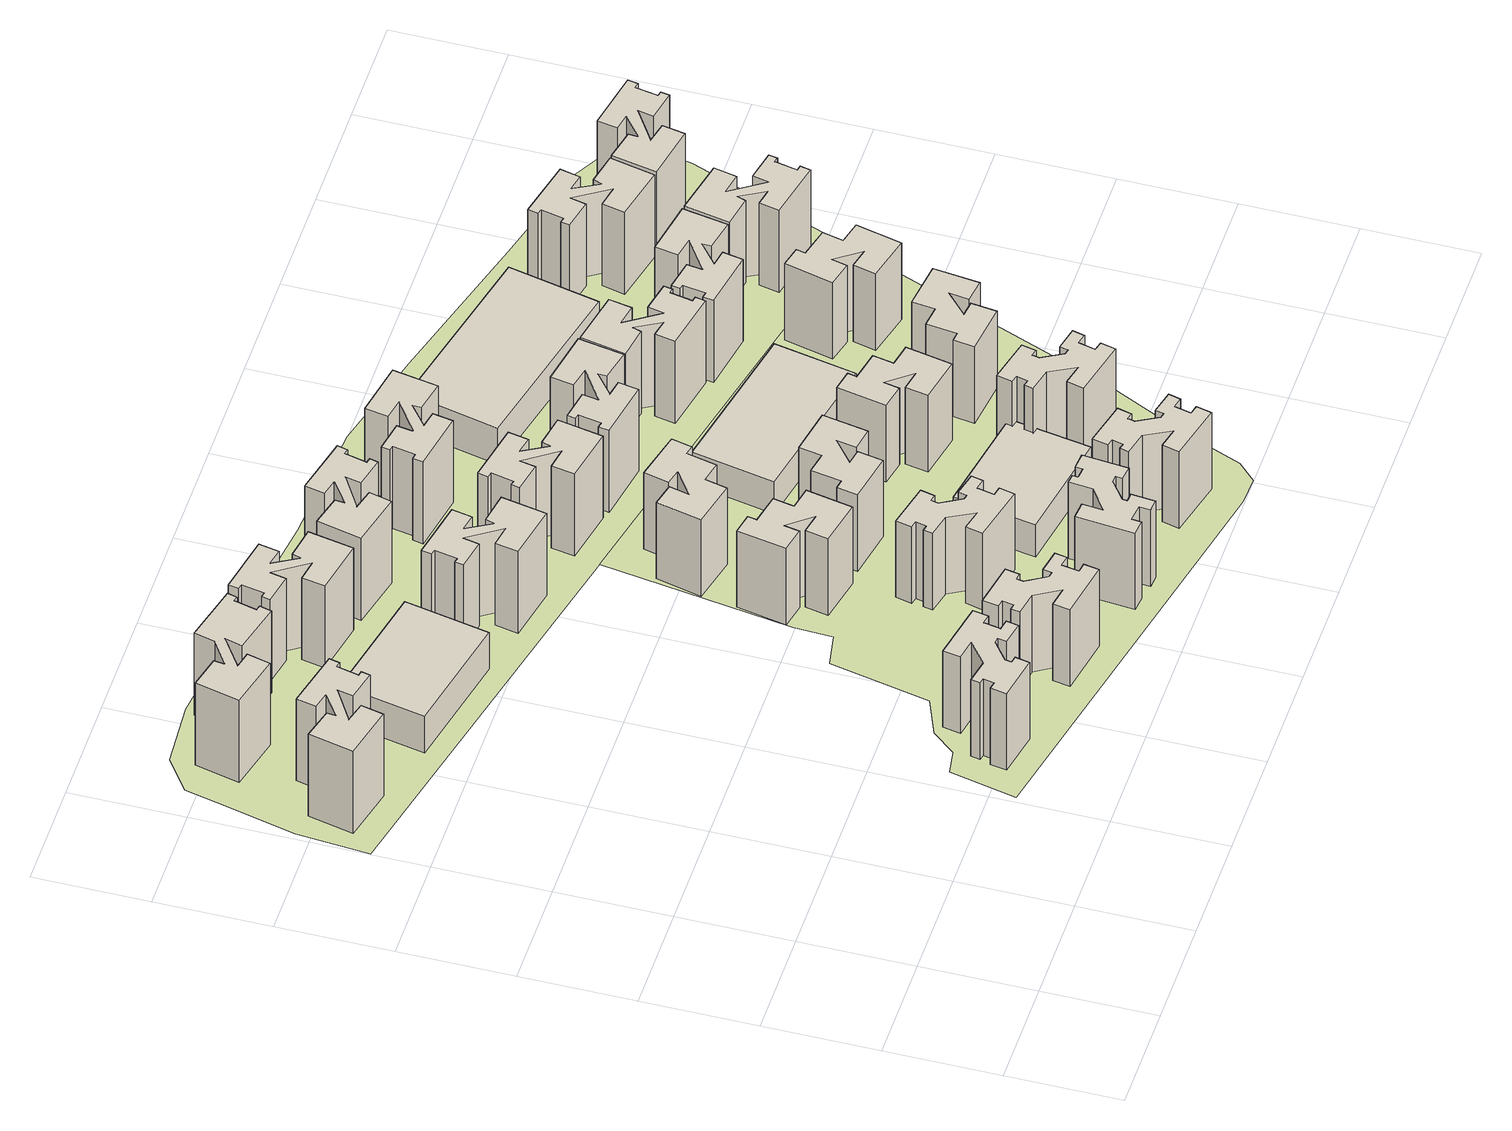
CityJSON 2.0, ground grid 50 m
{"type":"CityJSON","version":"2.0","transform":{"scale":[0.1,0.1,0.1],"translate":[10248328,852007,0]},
"CityObjects":{
"building1":{"type":"Building","attributes":{"class":"1000","function":"1000","usage":"1000","roofType":"1000","measuredHeight":45,"storeysAboveGround":15,"storeysBelowGround":0,"landuse":"residential"},"geometry":[{"type":"Solid","lod":"1","boundaries":[[[[0,1,2,3]],[[1,4,5,2]],[[4,6,7,5]],[[6,8,9,7]],[[8,10,11,9]],[[10,12,13,11]],[[12,14,15,13]],[[14,16,17,15]],[[16,18,19,17]],[[18,20,21,19]],[[20,22,23,21]],[[22,24,25,23]],[[24,26,27,25]],[[26,28,29,27]],[[28,30,31,29]],[[30,32,33,31]],[[32,34,35,33]],[[34,0,3,35]],[[2,5,7,9,11,13,15,17,19,21,23,25,27,29,31,33,35,3]],[[0,34,32,30,28,26,24,22,20,18,16,14,12,10,8,6,4,1]]]]}]},
"building2":{"type":"Building","attributes":{"class":"1000","function":"1000","usage":"1000","roofType":"1000","measuredHeight":42,"storeysAboveGround":14,"storeysBelowGround":0,"landuse":"residential"},"geometry":[{"type":"Solid","lod":"1","boundaries":[[[[36,37,38,39]],[[37,40,41,38]],[[40,42,43,41]],[[42,44,45,43]],[[44,46,47,45]],[[46,48,49,47]],[[48,50,51,49]],[[50,52,53,51]],[[52,54,55,53]],[[54,56,57,55]],[[56,58,59,57]],[[58,60,61,59]],[[60,62,63,61]],[[62,64,65,63]],[[64,66,67,65]],[[66,68,69,67]],[[68,70,71,69]],[[70,72,73,71]],[[72,74,75,73]],[[74,76,77,75]],[[76,78,79,77]],[[78,80,81,79]],[[80,36,39,81]],[[38,41,43,45,47,49,51,53,55,57,59,61,63,65,67,69,71,73,75,77,79,81,39]],[[36,80,78,76,74,72,70,68,66,64,62,60,58,56,54,52,50,48,46,44,42,40,37]]]]}]},
"building3":{"type":"Building","attributes":{"class":"1000","function":"1000","usage":"1000","roofType":"1000","measuredHeight":45,"storeysAboveGround":15,"storeysBelowGround":0,"landuse":"residential"},"geometry":[{"type":"Solid","lod":"1","boundaries":[[[[82,83,84,85]],[[83,86,87,84]],[[86,88,89,87]],[[88,90,91,89]],[[90,92,93,91]],[[92,94,95,93]],[[94,96,97,95]],[[96,98,99,97]],[[98,100,101,99]],[[100,102,103,101]],[[102,104,105,103]],[[104,106,107,105]],[[106,108,109,107]],[[108,110,111,109]],[[110,112,113,111]],[[112,114,115,113]],[[114,82,85,115]],[[84,87,89,91,93,95,97,99,101,103,105,107,109,111,113,115,85]],[[82,114,112,110,108,106,104,102,100,98,96,94,92,90,88,86,83]]]]}]},
"building4":{"type":"Building","attributes":{"class":"1000","function":"1610","usage":"1610","roofType":"1000","measuredHeight":20,"storeysAboveGround":8,"storeysBelowGround":0,"amenity":"parking","landuse":"residential","parking":"multi-storey"},"geometry":[{"type":"Solid","lod":"1","boundaries":[[[[116,117,118,119]],[[117,120,121,118]],[[120,122,123,121]],[[122,116,119,123]],[[118,121,123,119]],[[116,122,120,117]]]]}]},
"building5":{"type":"Building","attributes":{"class":"1000","function":"1000","usage":"1000","roofType":"1000","measuredHeight":42,"storeysAboveGround":14,"storeysBelowGround":0,"landuse":"residential"},"geometry":[{"type":"Solid","lod":"1","boundaries":[[[[124,125,126,127]],[[125,128,129,126]],[[128,130,131,129]],[[130,132,133,131]],[[132,134,135,133]],[[134,136,137,135]],[[136,138,139,137]],[[138,140,141,139]],[[140,142,143,141]],[[142,144,145,143]],[[144,146,147,145]],[[146,148,149,147]],[[148,150,151,149]],[[150,152,153,151]],[[152,154,155,153]],[[154,156,157,155]],[[156,158,159,157]],[[158,160,161,159]],[[160,162,163,161]],[[162,164,165,163]],[[164,166,167,165]],[[166,168,169,167]],[[168,124,127,169]],[[126,129,131,133,135,137,139,141,143,145,147,149,151,153,155,157,159,161,163,165,167,169,127]],[[124,168,166,164,162,160,158,156,154,152,150,148,146,144,142,140,138,136,134,132,130,128,125]]]]}]},
"building6":{"type":"Building","attributes":{"class":"1000","function":"1000","usage":"1000","roofType":"1000","measuredHeight":45,"storeysAboveGround":15,"storeysBelowGround":0,"landuse":"residential"},"geometry":[{"type":"Solid","lod":"1","boundaries":[[[[170,171,172,173]],[[171,174,175,172]],[[174,176,177,175]],[[176,178,179,177]],[[178,180,181,179]],[[180,182,183,181]],[[182,184,185,183]],[[184,186,187,185]],[[186,188,189,187]],[[188,190,191,189]],[[190,192,193,191]],[[192,194,195,193]],[[194,196,197,195]],[[196,198,199,197]],[[198,200,201,199]],[[200,202,203,201]],[[202,204,205,203]],[[204,170,173,205]],[[172,175,177,179,181,183,185,187,189,191,193,195,197,199,201,203,205,173]],[[170,204,202,200,198,196,194,192,190,188,186,184,182,180,178,176,174,171]]]]}]},
"building7":{"type":"Building","attributes":{"class":"1000","function":"1000","usage":"1000","roofType":"1000","measuredHeight":45,"storeysAboveGround":15,"storeysBelowGround":0,"landuse":"residential"},"geometry":[{"type":"Solid","lod":"1","boundaries":[[[[206,207,208,209]],[[207,210,211,208]],[[210,212,213,211]],[[212,214,215,213]],[[214,216,217,215]],[[216,218,219,217]],[[218,220,221,219]],[[220,222,223,221]],[[222,224,225,223]],[[224,226,227,225]],[[226,228,229,227]],[[228,230,231,229]],[[230,232,233,231]],[[232,234,235,233]],[[234,236,237,235]],[[236,238,239,237]],[[238,240,241,239]],[[240,206,209,241]],[[208,211,213,215,217,219,221,223,225,227,229,231,233,235,237,239,241,209]],[[206,240,238,236,234,232,230,228,226,224,222,220,218,216,214,212,210,207]]]]}]},
"building8":{"type":"Building","attributes":{"class":"1000","function":"1000","usage":"1000","roofType":"1000","measuredHeight":42,"storeysAboveGround":14,"storeysBelowGround":0,"landuse":"residential"},"geometry":[{"type":"Solid","lod":"1","boundaries":[[[[242,243,244,245]],[[243,246,247,244]],[[246,248,249,247]],[[248,250,251,249]],[[250,252,253,251]],[[252,254,255,253]],[[254,256,257,255]],[[256,258,259,257]],[[258,260,261,259]],[[260,262,263,261]],[[262,264,265,263]],[[264,266,267,265]],[[266,242,245,267]],[[244,247,249,251,253,255,257,259,261,263,265,267,245]],[[242,266,264,262,260,258,256,254,252,250,248,246,243]]]]}]},
"building9":{"type":"Building","attributes":{"class":"1000","function":"1000","usage":"1000","roofType":"1000","measuredHeight":42,"storeysAboveGround":14,"storeysBelowGround":0,"landuse":"residential"},"geometry":[{"type":"Solid","lod":"1","boundaries":[[[[268,269,270,271]],[[269,272,273,270]],[[272,274,275,273]],[[274,276,277,275]],[[276,278,279,277]],[[278,280,281,279]],[[280,282,283,281]],[[282,284,285,283]],[[284,286,287,285]],[[286,288,289,287]],[[288,290,291,289]],[[290,292,293,291]],[[292,294,295,293]],[[294,296,297,295]],[[296,298,299,297]],[[298,300,301,299]],[[300,302,303,301]],[[302,304,305,303]],[[304,306,307,305]],[[306,308,309,307]],[[308,310,311,309]],[[310,312,313,311]],[[312,268,271,313]],[[270,273,275,277,279,281,283,285,287,289,291,293,295,297,299,301,303,305,307,309,311,313,271]],[[268,312,310,308,306,304,302,300,298,296,294,292,290,288,286,284,282,280,278,276,274,272,269]]]]}]},
"building10":{"type":"Building","attributes":{"class":"1000","function":"1000","usage":"1000","roofType":"1000","measuredHeight":42,"storeysAboveGround":14,"storeysBelowGround":0,"landuse":"residential"},"geometry":[{"type":"Solid","lod":"1","boundaries":[[[[314,315,316,317]],[[315,318,319,316]],[[318,320,321,319]],[[320,322,323,321]],[[322,324,325,323]],[[324,326,327,325]],[[326,328,329,327]],[[328,330,331,329]],[[330,332,333,331]],[[332,334,335,333]],[[334,336,337,335]],[[336,338,339,337]],[[338,340,341,339]],[[340,342,343,341]],[[342,344,345,343]],[[344,346,347,345]],[[346,348,349,347]],[[348,350,351,349]],[[350,352,353,351]],[[352,354,355,353]],[[354,356,357,355]],[[356,358,359,357]],[[358,314,317,359]],[[316,319,321,323,325,327,329,331,333,335,337,339,341,343,345,347,349,351,353,355,357,359,317]],[[314,358,356,354,352,350,348,346,344,342,340,338,336,334,332,330,328,326,324,322,320,318,315]]]]}]},
"building11":{"type":"Building","attributes":{"class":"1000","function":"1000","usage":"1000","roofType":"1000","measuredHeight":45,"storeysAboveGround":15,"storeysBelowGround":0,"landuse":"residential"},"geometry":[{"type":"Solid","lod":"1","boundaries":[[[[360,361,362,363]],[[361,364,365,362]],[[364,366,367,365]],[[366,368,369,367]],[[368,370,371,369]],[[370,372,373,371]],[[372,374,375,373]],[[374,376,377,375]],[[376,378,379,377]],[[378,380,381,379]],[[380,382,383,381]],[[382,384,385,383]],[[384,386,387,385]],[[386,388,389,387]],[[388,390,391,389]],[[390,392,393,391]],[[392,394,395,393]],[[394,360,363,395]],[[362,365,367,369,371,373,375,377,379,381,383,385,387,389,391,393,395,363]],[[360,394,392,390,388,386,384,382,380,378,376,374,372,370,368,366,364,361]]]]}]},
"building12":{"type":"Building","attributes":{"class":"1000","function":"1000","usage":"1000","roofType":"1000","measuredHeight":42,"storeysAboveGround":14,"storeysBelowGround":0,"landuse":"residential"},"geometry":[{"type":"Solid","lod":"1","boundaries":[[[[396,397,398,399]],[[397,400,401,398]],[[400,402,403,401]],[[402,404,405,403]],[[404,406,407,405]],[[406,408,409,407]],[[408,410,411,409]],[[410,412,413,411]],[[412,414,415,413]],[[414,416,417,415]],[[416,418,419,417]],[[418,420,421,419]],[[420,396,399,421]],[[398,401,403,405,407,409,411,413,415,417,419,421,399]],[[396,420,418,416,414,412,410,408,406,404,402,400,397]]]]}]},
"building13":{"type":"Building","attributes":{"class":"1000","function":"1000","usage":"1000","roofType":"1000","measuredHeight":45,"storeysAboveGround":15,"storeysBelowGround":0,"landuse":"residential"},"geometry":[{"type":"Solid","lod":"1","boundaries":[[[[422,423,424,425]],[[423,426,427,424]],[[426,428,429,427]],[[428,430,431,429]],[[430,432,433,431]],[[432,434,435,433]],[[434,436,437,435]],[[436,438,439,437]],[[438,440,441,439]],[[440,442,443,441]],[[442,444,445,443]],[[444,446,447,445]],[[446,448,449,447]],[[448,450,451,449]],[[450,452,453,451]],[[452,454,455,453]],[[454,456,457,455]],[[456,422,425,457]],[[424,427,429,431,433,435,437,439,441,443,445,447,449,451,453,455,457,425]],[[422,456,454,452,450,448,446,444,442,440,438,436,434,432,430,428,426,423]]]]}]},
"building14":{"type":"Building","attributes":{"class":"1000","function":"1000","usage":"1000","roofType":"1000","measuredHeight":42,"storeysAboveGround":14,"storeysBelowGround":0,"landuse":"residential"},"geometry":[{"type":"Solid","lod":"1","boundaries":[[[[458,459,460,461]],[[459,462,463,460]],[[462,464,465,463]],[[464,466,467,465]],[[466,468,469,467]],[[468,470,471,469]],[[470,472,473,471]],[[472,474,475,473]],[[474,476,477,475]],[[476,478,479,477]],[[478,480,481,479]],[[480,482,483,481]],[[482,458,461,483]],[[460,463,465,467,469,471,473,475,477,479,481,483,461]],[[458,482,480,478,476,474,472,470,468,466,464,462,459]]]]}]},
"building15":{"type":"Building","attributes":{"class":"1000","function":"1610","usage":"1610","roofType":"1000","measuredHeight":17.5,"storeysAboveGround":7,"storeysBelowGround":0,"amenity":"parking","landuse":"residential","parking":"multi-storey"},"geometry":[{"type":"Solid","lod":"1","boundaries":[[[[484,485,486,487]],[[485,488,489,486]],[[488,490,491,489]],[[490,484,487,491]],[[486,489,491,487]],[[484,490,488,485]]]]}]},
"building16":{"type":"Building","attributes":{"class":"1000","function":"1000","usage":"1000","roofType":"1000","measuredHeight":42,"storeysAboveGround":14,"storeysBelowGround":0,"landuse":"residential"},"geometry":[{"type":"Solid","lod":"1","boundaries":[[[[492,493,494,495]],[[493,496,497,494]],[[496,498,499,497]],[[498,500,501,499]],[[500,502,503,501]],[[502,504,505,503]],[[504,506,507,505]],[[506,508,509,507]],[[508,510,511,509]],[[510,512,513,511]],[[512,514,515,513]],[[514,516,517,515]],[[516,518,519,517]],[[518,520,521,519]],[[520,522,523,521]],[[522,524,525,523]],[[524,526,527,525]],[[526,528,529,527]],[[528,530,531,529]],[[530,532,533,531]],[[532,534,535,533]],[[534,536,537,535]],[[536,492,495,537]],[[494,497,499,501,503,505,507,509,511,513,515,517,519,521,523,525,527,529,531,533,535,537,495]],[[492,536,534,532,530,528,526,524,522,520,518,516,514,512,510,508,506,504,502,500,498,496,493]]]]}]},
"building17":{"type":"Building","attributes":{"class":"1000","function":"1000","usage":"1000","roofType":"1000","measuredHeight":45,"storeysAboveGround":15,"storeysBelowGround":0,"landuse":"residential"},"geometry":[{"type":"Solid","lod":"1","boundaries":[[[[538,539,540,541]],[[539,542,543,540]],[[542,544,545,543]],[[544,546,547,545]],[[546,548,549,547]],[[548,550,551,549]],[[550,552,553,551]],[[552,554,555,553]],[[554,556,557,555]],[[556,558,559,557]],[[558,560,561,559]],[[560,562,563,561]],[[562,564,565,563]],[[564,566,567,565]],[[566,568,569,567]],[[568,570,571,569]],[[570,572,573,571]],[[572,538,541,573]],[[540,543,545,547,549,551,553,555,557,559,561,563,565,567,569,571,573,541]],[[538,572,570,568,566,564,562,560,558,556,554,552,550,548,546,544,542,539]]]]}]},
"building18":{"type":"Building","attributes":{"class":"1000","function":"1000","usage":"1000","roofType":"1000","measuredHeight":45,"storeysAboveGround":15,"storeysBelowGround":0,"landuse":"residential"},"geometry":[{"type":"Solid","lod":"1","boundaries":[[[[574,575,576,577]],[[575,578,579,576]],[[578,580,581,579]],[[580,582,583,581]],[[582,584,585,583]],[[584,586,587,585]],[[586,588,589,587]],[[588,590,591,589]],[[590,592,593,591]],[[592,594,595,593]],[[594,596,597,595]],[[596,598,599,597]],[[598,600,601,599]],[[600,602,603,601]],[[602,604,605,603]],[[604,606,607,605]],[[606,608,609,607]],[[608,574,577,609]],[[576,579,581,583,585,587,589,591,593,595,597,599,601,603,605,607,609,577]],[[574,608,606,604,602,600,598,596,594,592,590,588,586,584,582,580,578,575]]]]}]},
"building19":{"type":"Building","attributes":{"class":"1000","function":"1000","usage":"1000","roofType":"1000","measuredHeight":42,"storeysAboveGround":14,"storeysBelowGround":0,"landuse":"residential"},"geometry":[{"type":"Solid","lod":"1","boundaries":[[[[610,611,612,613]],[[611,614,615,612]],[[614,616,617,615]],[[616,618,619,617]],[[618,620,621,619]],[[620,622,623,621]],[[622,624,625,623]],[[624,626,627,625]],[[626,628,629,627]],[[628,630,631,629]],[[630,632,633,631]],[[632,634,635,633]],[[634,610,613,635]],[[612,615,617,619,621,623,625,627,629,631,633,635,613]],[[610,634,632,630,628,626,624,622,620,618,616,614,611]]]]}]},
"building20":{"type":"Building","attributes":{"class":"1000","function":"1610","usage":"1610","roofType":"1000","measuredHeight":17.5,"storeysAboveGround":7,"storeysBelowGround":0,"amenity":"parking","landuse":"residential","parking":"multi-storey"},"geometry":[{"type":"Solid","lod":"1","boundaries":[[[[636,637,638,639]],[[637,640,641,638]],[[640,642,643,641]],[[642,636,639,643]],[[638,641,643,639]],[[636,642,640,637]]]]}]},
"building21":{"type":"Building","attributes":{"class":"1000","function":"1000","usage":"1000","roofType":"1000","measuredHeight":42,"storeysAboveGround":14,"storeysBelowGround":0,"landuse":"residential"},"geometry":[{"type":"Solid","lod":"1","boundaries":[[[[644,645,646,647]],[[645,648,649,646]],[[648,650,651,649]],[[650,652,653,651]],[[652,654,655,653]],[[654,656,657,655]],[[656,658,659,657]],[[658,660,661,659]],[[660,662,663,661]],[[662,664,665,663]],[[664,666,667,665]],[[666,668,669,667]],[[668,670,671,669]],[[670,672,673,671]],[[672,674,675,673]],[[674,676,677,675]],[[676,678,679,677]],[[678,680,681,679]],[[680,682,683,681]],[[682,684,685,683]],[[684,686,687,685]],[[686,688,689,687]],[[688,644,647,689]],[[646,649,651,653,655,657,659,661,663,665,667,669,671,673,675,677,679,681,683,685,687,689,647]],[[644,688,686,684,682,680,678,676,674,672,670,668,666,664,662,660,658,656,654,652,650,648,645]]]]}]},
"building22":{"type":"Building","attributes":{"class":"1000","function":"1000","usage":"1000","roofType":"1000","measuredHeight":45,"storeysAboveGround":15,"storeysBelowGround":0,"landuse":"residential"},"geometry":[{"type":"Solid","lod":"1","boundaries":[[[[690,691,692,693]],[[691,694,695,692]],[[694,696,697,695]],[[696,698,699,697]],[[698,700,701,699]],[[700,702,703,701]],[[702,704,705,703]],[[704,706,707,705]],[[706,708,709,707]],[[708,710,711,709]],[[710,712,713,711]],[[712,714,715,713]],[[714,716,717,715]],[[716,718,719,717]],[[718,720,721,719]],[[720,722,723,721]],[[722,724,725,723]],[[724,690,693,725]],[[692,695,697,699,701,703,705,707,709,711,713,715,717,719,721,723,725,693]],[[690,724,722,720,718,716,714,712,710,708,706,704,702,700,698,696,694,691]]]]}]},
"building23":{"type":"Building","attributes":{"class":"1000","function":"1000","usage":"1000","roofType":"1000","measuredHeight":42,"storeysAboveGround":14,"storeysBelowGround":0,"landuse":"residential"},"geometry":[{"type":"Solid","lod":"1","boundaries":[[[[726,727,728,729]],[[727,730,731,728]],[[730,732,733,731]],[[732,734,735,733]],[[734,736,737,735]],[[736,738,739,737]],[[738,740,741,739]],[[740,742,743,741]],[[742,744,745,743]],[[744,746,747,745]],[[746,748,749,747]],[[748,750,751,749]],[[750,726,729,751]],[[728,731,733,735,737,739,741,743,745,747,749,751,729]],[[726,750,748,746,744,742,740,738,736,734,732,730,727]]]]}]},
"building24":{"type":"Building","attributes":{"class":"1000","function":"1610","usage":"1610","roofType":"1000","measuredHeight":20,"storeysAboveGround":8,"storeysBelowGround":0,"amenity":"parking","landuse":"residential","parking":"multi-storey"},"geometry":[{"type":"Solid","lod":"1","boundaries":[[[[752,753,754,755]],[[753,756,757,754]],[[756,758,759,757]],[[758,752,755,759]],[[754,757,759,755]],[[752,758,756,753]]]]}]},
"building25":{"type":"Building","attributes":{"class":"1000","function":"1000","usage":"1000","roofType":"1000","measuredHeight":45,"storeysAboveGround":15,"storeysBelowGround":0,"landuse":"residential"},"geometry":[{"type":"Solid","lod":"1","boundaries":[[[[760,761,762,763]],[[761,764,765,762]],[[764,766,767,765]],[[766,768,769,767]],[[768,770,771,769]],[[770,772,773,771]],[[772,774,775,773]],[[774,776,777,775]],[[776,778,779,777]],[[778,780,781,779]],[[780,782,783,781]],[[782,784,785,783]],[[784,786,787,785]],[[786,788,789,787]],[[788,790,791,789]],[[790,792,793,791]],[[792,794,795,793]],[[794,760,763,795]],[[762,765,767,769,771,773,775,777,779,781,783,785,787,789,791,793,795,763]],[[760,794,792,790,788,786,784,782,780,778,776,774,772,770,768,766,764,761]]]]}]},
"building26":{"type":"Building","attributes":{"class":"1000","function":"1000","usage":"1000","roofType":"1000","measuredHeight":42,"storeysAboveGround":14,"storeysBelowGround":0,"landuse":"residential"},"geometry":[{"type":"Solid","lod":"1","boundaries":[[[[796,797,798,799]],[[797,800,801,798]],[[800,802,803,801]],[[802,804,805,803]],[[804,806,807,805]],[[806,808,809,807]],[[808,810,811,809]],[[810,812,813,811]],[[812,814,815,813]],[[814,816,817,815]],[[816,818,819,817]],[[818,820,821,819]],[[820,796,799,821]],[[798,801,803,805,807,809,811,813,815,817,819,821,799]],[[796,820,818,816,814,812,810,808,806,804,802,800,797]]]]}]},
"building27":{"type":"Building","attributes":{"class":"1000","function":"1000","usage":"1000","roofType":"1000","measuredHeight":45,"storeysAboveGround":15,"storeysBelowGround":0,"landuse":"residential"},"geometry":[{"type":"Solid","lod":"1","boundaries":[[[[822,823,824,825]],[[823,826,827,824]],[[826,828,829,827]],[[828,830,831,829]],[[830,832,833,831]],[[832,834,835,833]],[[834,836,837,835]],[[836,838,839,837]],[[838,840,841,839]],[[840,842,843,841]],[[842,844,845,843]],[[844,846,847,845]],[[846,848,849,847]],[[848,850,851,849]],[[850,852,853,851]],[[852,854,855,853]],[[854,856,857,855]],[[856,822,825,857]],[[824,827,829,831,833,835,837,839,841,843,845,847,849,851,853,855,857,825]],[[822,856,854,852,850,848,846,844,842,840,838,836,834,832,830,828,826,823]]]]}]},
"building28":{"type":"Building","attributes":{"class":"1000","function":"1000","usage":"1000","roofType":"1000","measuredHeight":45,"storeysAboveGround":15,"storeysBelowGround":0,"landuse":"residential"},"geometry":[{"type":"Solid","lod":"1","boundaries":[[[[858,859,860,861]],[[859,862,863,860]],[[862,864,865,863]],[[864,866,867,865]],[[866,868,869,867]],[[868,870,871,869]],[[870,872,873,871]],[[872,874,875,873]],[[874,876,877,875]],[[876,878,879,877]],[[878,880,881,879]],[[880,882,883,881]],[[882,884,885,883]],[[884,886,887,885]],[[886,888,889,887]],[[888,890,891,889]],[[890,892,893,891]],[[892,858,861,893]],[[860,863,865,867,869,871,873,875,877,879,881,883,885,887,889,891,893,861]],[[858,892,890,888,886,884,882,880,878,876,874,872,870,868,866,864,862,859]]]]}]},
"building29":{"type":"Building","attributes":{"class":"1000","function":"1000","usage":"1000","roofType":"1000","measuredHeight":45,"storeysAboveGround":15,"storeysBelowGround":0,"landuse":"residential"},"geometry":[{"type":"Solid","lod":"1","boundaries":[[[[894,895,896,897]],[[895,898,899,896]],[[898,900,901,899]],[[900,902,903,901]],[[902,904,905,903]],[[904,906,907,905]],[[906,908,909,907]],[[908,910,911,909]],[[910,912,913,911]],[[912,914,915,913]],[[914,916,917,915]],[[916,918,919,917]],[[918,920,921,919]],[[920,922,923,921]],[[922,924,925,923]],[[924,926,927,925]],[[926,928,929,927]],[[928,894,897,929]],[[896,899,901,903,905,907,909,911,913,915,917,919,921,923,925,927,929,897]],[[894,928,926,924,922,920,918,916,914,912,910,908,906,904,902,900,898,895]]]]}]},
"landuse1":{"type":"LandUse","attributes":{"function":"1040","plot_ratio":3,"plot_area":40264.8,"landuse":"residential"},"geometry":[{"type":"MultiSurface","lod":"1","boundaries":[[[930,931,932,933,934,935,936,937,938,939,940,941,942,943,944]],[[930,944,945,946,947,948,949,950,951,952,953,954,955,956,957,958,959]]]}]},
"landuse2":{"type":"LandUse","attributes":{"function":"1040","plot_ratio":3.4,"plot_area":45547.84,"landuse":"residential"},"geometry":[{"type":"MultiSurface","lod":"1","boundaries":[[[930,931,932,933,934,935,936,937,938,939,940,941,942,943,944]],[[930,944,945,946,947,948,949,950,951,952,953,954,955,956,957,958,959]]]}]}
},
"vertices":[
[576,3087,450],[566,3041,450],[566,3041,0],[576,3087,0],[543,3047,450],[543,3047,0],[520,2949,450],[520,2949,0],[541,2944,450],[541,2944,0],[533,2906,450],[533,2906,0],[401,2937,450],[401,2937,0],[416,3007,450],[416,3007,0],[267,2916,450],[267,2916,0],[358,2892,450],[358,2892,0],[335,2792,450],[335,2792,0],[98,2848,450],[98,2848,0],[143,3045,450],[143,3045,0],[279,3010,450],[279,3010,0],[275,2969,450],[275,2969,0],[374,3042,450],[374,3042,0],[302,3059,450],[302,3059,0],[322,3147,450],[322,3147,0],
[1167,475,420],[1180,546,420],[1180,546,0],[1167,475,0],[1212,540,420],[1212,540,0],[1221,588,420],[1221,588,0],[1196,593,420],[1196,593,0],[1204,633,420],[1204,633,0],[1307,613,420],[1307,613,0],[1406,691,420],[1406,691,0],[1316,708,420],[1316,708,0],[1330,785,420],[1330,785,0],[1583,736,420],[1583,736,0],[1570,668,420],[1570,668,0],[1529,676,420],[1529,676,0],[1515,602,420],[1515,602,0],[1562,593,420],[1562,593,0],[1552,539,420],[1552,539,0],[1450,559,420],[1450,559,0],[1457,597,420],[1457,597,0],[1434,601,420],[1434,601,0],[1351,538,420],[1351,538,0],[1346,507,420],[1346,507,0],[1375,502,420],[1375,502,0],[1363,438,420],[1363,438,0],
[819,3576,450],[808,3532,450],[808,3532,0],[819,3576,0],[786,3538,450],[786,3538,0],[762,3440,450],[762,3440,0],[785,3434,450],[785,3434,0],[772,3381,450],[772,3381,0],[550,3436,450],[550,3436,0],[569,3513,450],[569,3513,0],[435,3422,450],[435,3422,0],[510,3404,450],[510,3404,0],[486,3302,450],[486,3302,0],[248,3361,450],[248,3361,0],[295,3555,450],[295,3555,0],[437,3520,450],[437,3520,0],[431,3473,450],[431,3473,0],[543,3547,450],[543,3547,0],[565,3639,450],[565,3639,0],
[1143,2596,200],[615,2706,200],[615,2706,0],[1143,2596,0],[689,3075,200],[689,3075,0],[1218,2964,200],[1218,2964,0],
[1647,716,420],[1843,680,420],[1843,680,0],[1647,716,0],[1832,616,420],[1832,616,0],[1803,621,420],[1803,621,0],[1798,591,420],[1798,591,0],[1853,502,420],[1853,502,0],[1876,497,420],[1876,497,0],[1883,536,420],[1883,536,0],[1985,517,420],[1985,517,0],[1976,463,420],[1976,463,0],[1928,472,420],[1928,472,0],[1915,397,420],[1915,397,0],[1957,390,420],[1957,390,0],[1945,322,420],[1945,322,0],[1692,368,420],[1692,368,0],[1705,444,420],[1705,444,0],[1795,428,420],[1795,428,0],[1730,536,420],[1730,536,0],[1626,555,420],[1626,555,0],[1633,595,420],[1633,595,0],[1658,591,420],[1658,591,0],[1667,640,420],[1667,640,0],[1635,645,420],[1635,645,0],
[864,3587,450],[1121,3536,450],[1121,3536,0],[864,3587,0],[1104,3447,450],[1104,3447,0],[1030,3462,450],[1030,3462,0],[1092,3354,450],[1092,3354,0],[1105,3393,450],[1105,3393,0],[1243,3369,450],[1243,3369,0],[1205,3171,450],[1205,3171,0],[966,3218,450],[966,3218,0],[985,3319,450],[985,3319,0],[1078,3303,450],[1078,3303,0],[978,3447,450],[978,3447,0],[964,3377,450],[964,3377,0],[831,3403,450],[831,3403,0],[839,3442,450],[839,3442,0],[860,3438,450],[860,3438,0],[879,3536,450],[879,3536,0],[856,3541,450],[856,3541,0],
[1266,2911,450],[1523,2860,450],[1523,2860,0],[1266,2911,0],[1506,2771,450],[1506,2771,0],[1433,2786,450],[1433,2786,0],[1494,2678,450],[1494,2678,0],[1507,2717,450],[1507,2717,0],[1645,2693,450],[1645,2693,0],[1607,2495,450],[1607,2495,0],[1368,2542,450],[1368,2542,0],[1387,2643,450],[1387,2643,0],[1480,2627,450],[1480,2627,0],[1380,2771,450],[1380,2771,0],[1366,2701,450],[1366,2701,0],[1234,2727,450],[1234,2727,0],[1241,2766,450],[1241,2766,0],[1262,2761,450],[1262,2761,0],[1281,2860,450],[1281,2860,0],[1258,2865,450],[1258,2865,0],
[2051,1559,420],[2011,1356,420],[2011,1356,0],[2051,1559,0],[1811,1397,420],[1811,1397,0],[1831,1498,420],[1831,1498,0],[1919,1480,420],[1919,1480,0],[1834,1586,420],[1834,1586,0],[1821,1518,420],[1821,1518,0],[1711,1541,420],[1711,1541,0],[1753,1757,420],[1753,1757,0],[1844,1738,420],[1844,1738,0],[1836,1698,420],[1836,1698,0],[1969,1671,420],[1969,1671,0],[1951,1579,420],[1951,1579,0],
[1984,1171,420],[2178,1126,420],[2178,1126,0],[1984,1171,0],[2164,1063,420],[2164,1063,0],[2135,1069,420],[2135,1069,0],[2128,1039,420],[2128,1039,0],[2180,947,420],[2180,947,0],[2202,942,420],[2202,942,0],[2211,980,420],[2211,980,0],[2312,956,420],[2312,956,0],[2300,903,420],[2300,903,0],[2253,914,420],[2253,914,0],[2237,840,420],[2237,840,0],[2278,831,420],[2278,831,0],[2263,764,420],[2263,764,0],[2012,821,420],[2012,821,0],[2029,897,420],[2029,897,0],[2118,876,420],[2118,876,0],[2058,988,420],[2058,988,0],[1955,1011,420],[1955,1011,0],[1964,1051,420],[1964,1051,0],[1989,1046,420],[1989,1046,0],[2000,1094,420],[2000,1094,0],[1968,1101,420],[1968,1101,0],
[2549,571,420],[2530,372,420],[2530,372,0],[2549,571,0],[2465,379,420],[2465,379,0],[2468,408,420],[2468,408,0],[2437,411,420],[2437,411,0],[2353,349,420],[2353,349,0],[2351,326,420],[2351,326,0],[2390,323,420],[2390,323,0],[2380,219,420],[2380,219,0],[2326,224,420],[2326,224,0],[2330,272,420],[2330,272,0],[2255,280,420],[2255,280,0],[2251,238,420],[2251,238,0],[2182,245,420],[2182,245,0],[2206,500,420],[2206,500,0],[2283,493,420],[2283,493,0],[2274,402,420],[2274,402,0],[2377,475,420],[2377,475,0],[2386,580,420],[2386,580,0],[2427,575,420],[2427,575,0],[2425,550,420],[2425,550,0],[2474,545,420],[2474,545,0],[2477,578,420],[2477,578,0],
[1743,3395,450],[1732,3349,450],[1732,3349,0],[1743,3395,0],[1709,3355,450],[1709,3355,0],[1686,3257,450],[1686,3257,0],[1708,3252,450],[1708,3252,0],[1699,3214,450],[1699,3214,0],[1567,3245,450],[1567,3245,0],[1582,3315,450],[1582,3315,0],[1433,3224,450],[1433,3224,0],[1525,3200,450],[1525,3200,0],[1501,3100,450],[1501,3100,0],[1264,3157,450],[1264,3157,0],[1310,3353,450],[1310,3353,0],[1445,3318,450],[1445,3318,0],[1441,3277,450],[1441,3277,0],[1541,3350,450],[1541,3350,0],[1468,3367,450],[1468,3367,0],[1488,3455,450],[1488,3455,0],
[1975,1860,420],[1773,1908,420],[1773,1908,0],[1975,1860,0],[1819,2106,420],[1819,2106,0],[1919,2082,420],[1919,2082,0],[1899,1995,420],[1899,1995,0],[2008,2075,420],[2008,2075,0],[1940,2092,420],[1940,2092,0],[1966,2201,420],[1966,2201,0],[2181,2150,420],[2181,2150,0],[2160,2059,420],[2160,2059,0],[2119,2069,420],[2119,2069,0],[2089,1937,420],[2089,1937,0],[1998,1959,420],[1998,1959,0],
[1749,2821,450],[2006,2770,450],[2006,2770,0],[1749,2821,0],[1989,2681,450],[1989,2681,0],[1916,2696,450],[1916,2696,0],[1977,2588,450],[1977,2588,0],[1990,2627,450],[1990,2627,0],[2128,2603,450],[2128,2603,0],[2090,2405,450],[2090,2405,0],[1851,2452,450],[1851,2452,0],[1870,2553,450],[1870,2553,0],[1963,2537,450],[1963,2537,0],[1863,2681,450],[1863,2681,0],[1849,2611,450],[1849,2611,0],[1716,2637,450],[1716,2637,0],[1724,2676,450],[1724,2676,0],[1745,2671,450],[1745,2671,0],[1764,2770,450],[1764,2770,0],[1741,2775,450],[1741,2775,0],
[2274,1655,420],[2478,1617,420],[2478,1617,0],[2274,1655,0],[2441,1417,420],[2441,1417,0],[2340,1436,420],[2340,1436,0],[2356,1524,420],[2356,1524,0],[2251,1439,420],[2251,1439,0],[2319,1426,420],[2319,1426,0],[2299,1315,420],[2299,1315,0],[2082,1356,420],[2082,1356,0],[2099,1447,420],[2099,1447,0],[2139,1440,420],[2139,1440,0],[2164,1573,420],[2164,1573,0],[2256,1555,420],[2256,1555,0],
[2844,619,175],[2358,706,175],[2358,706,0],[2844,619,0],[2419,1062,175],[2419,1062,0],[2905,975,175],[2905,975,0],
[2648,558,420],[2842,511,420],[2842,511,0],[2648,558,0],[2827,448,420],[2827,448,0],[2798,455,420],[2798,455,0],[2791,425,420],[2791,425,0],[2842,332,420],[2842,332,0],[2864,327,420],[2864,327,0],[2873,365,420],[2873,365,0],[2975,340,420],[2975,340,0],[2962,287,420],[2962,287,0],[2915,298,420],[2915,298,0],[2898,225,420],[2898,225,0],[2939,215,420],[2939,215,0],[2923,148,420],[2923,148,0],[2673,208,420],[2673,208,0],[2691,283,420],[2691,283,0],[2780,262,420],[2780,262,0],[2721,374,420],[2721,374,0],[2618,399,420],[2618,399,0],[2628,438,420],[2628,438,0],[2652,432,420],[2652,432,0],[2664,481,420],[2664,481,0],[2632,488,420],[2632,488,0],
[1750,3044,450],[1758,3090,450],[1758,3090,0],[1750,3044,0],[1782,3086,450],[1782,3086,0],[1799,3185,450],[1799,3185,0],[1777,3189,450],[1777,3189,0],[1784,3227,450],[1784,3227,0],[1917,3203,450],[1917,3203,0],[1906,3132,450],[1906,3132,0],[2050,3231,450],[2050,3231,0],[1957,3250,450],[1957,3250,0],[1975,3351,450],[1975,3351,0],[2215,3307,450],[2215,3307,0],[2180,3108,450],[2180,3108,0],[2043,3137,450],[2043,3137,0],[2045,3177,450],[2045,3177,0],[1949,3100,450],[1949,3100,0],[2023,3086,450],[2023,3086,0],[2007,2997,450],[2007,2997,0],
[2127,2391,450],[2135,2437,450],[2135,2437,0],[2127,2391,0],[2158,2432,450],[2158,2432,0],[2176,2532,450],[2176,2532,0],[2154,2536,450],[2154,2536,0],[2161,2574,450],[2161,2574,0],[2294,2550,450],[2294,2550,0],[2282,2479,450],[2282,2479,0],[2427,2578,450],[2427,2578,0],[2334,2597,450],[2334,2597,0],[2352,2698,450],[2352,2698,0],[2592,2654,450],[2592,2654,0],[2557,2455,450],[2557,2455,0],[2420,2484,450],[2420,2484,0],[2422,2524,450],[2422,2524,0],[2326,2446,450],[2326,2446,0],[2399,2433,450],[2399,2433,0],[2384,2344,450],[2384,2344,0],
[2939,1409,420],[2899,1206,420],[2899,1206,0],[2939,1409,0],[2700,1247,420],[2700,1247,0],[2720,1347,420],[2720,1347,0],[2807,1330,420],[2807,1330,0],[2723,1436,420],[2723,1436,0],[2709,1368,420],[2709,1368,0],[2599,1391,420],[2599,1391,0],[2642,1607,420],[2642,1607,0],[2733,1588,420],[2733,1588,0],[2725,1548,420],[2725,1548,0],[2857,1521,420],[2857,1521,0],[2839,1429,420],[2839,1429,0],
[2984,1626,175],[2302,1764,175],[2302,1764,0],[2984,1626,0],[2373,2123,175],[2373,2123,0],[3054,1984,175],[3054,1984,0],
[2886,1021,420],[3080,975,420],[3080,975,0],[2886,1021,0],[3066,911,420],[3066,911,0],[3037,918,420],[3037,918,0],[3030,888,420],[3030,888,0],[3081,796,420],[3081,796,0],[3103,791,420],[3103,791,0],[3112,828,420],[3112,828,0],[3214,805,420],[3214,805,0],[3201,751,420],[3201,751,0],[3155,762,420],[3155,762,0],[3138,689,420],[3138,689,0],[3178,679,420],[3178,679,0],[3163,612,420],[3163,612,0],[2913,671,420],[2913,671,0],[2930,746,420],[2930,746,0],[3019,725,420],[3019,725,0],[2960,837,420],[2960,837,0],[2857,861,420],[2857,861,0],[2866,901,420],[2866,901,0],[2891,895,420],[2891,895,0],[2902,943,420],[2902,943,0],[2870,951,420],[2870,951,0],
[2939,2231,450],[2683,2283,450],[2683,2283,0],[2939,2231,0],[2701,2372,450],[2701,2372,0],[2774,2357,450],[2774,2357,0],[2713,2465,450],[2713,2465,0],[2700,2427,450],[2700,2427,0],[2562,2451,450],[2562,2451,0],[2601,2649,450],[2601,2649,0],[2840,2601,450],[2840,2601,0],[2820,2500,450],[2820,2500,0],[2727,2517,450],[2727,2517,0],[2826,2371,450],[2826,2371,0],[2841,2441,450],[2841,2441,0],[2973,2414,450],[2973,2414,0],[2966,2376,450],[2966,2376,0],[2944,2380,450],[2944,2380,0],[2925,2282,450],[2925,2282,0],[2948,2277,450],[2948,2277,0],
[3192,1460,420],[3397,1433,420],[3397,1433,0],[3192,1460,0],[3372,1231,420],[3372,1231,0],[3270,1245,420],[3270,1245,0],[3281,1334,420],[3281,1334,0],[3182,1242,420],[3182,1242,0],[3250,1233,420],[3250,1233,0],[3236,1121,420],[3236,1121,0],[3017,1150,420],[3017,1150,0],[3029,1242,420],[3029,1242,0],[3070,1237,420],[3070,1237,0],[3087,1371,420],[3087,1371,0],[3179,1359,420],[3179,1359,0],
[3063,2707,200],[2263,2888,200],[2263,2888,0],[3063,2707,0],[2351,3285,200],[2351,3285,0],[3151,3104,200],[3151,3104,0],
[2949,2203,450],[2957,2249,450],[2957,2249,0],[2949,2203,0],[2981,2245,450],[2981,2245,0],[2998,2344,450],[2998,2344,0],[2977,2348,450],[2977,2348,0],[2983,2387,450],[2983,2387,0],[3116,2362,450],[3116,2362,0],[3105,2292,450],[3105,2292,0],[3249,2390,450],[3249,2390,0],[3157,2409,450],[3157,2409,0],[3174,2511,450],[3174,2511,0],[3414,2467,450],[3414,2467,0],[3379,2268,450],[3379,2268,0],[3243,2296,450],[3243,2296,0],[3244,2337,450],[3244,2337,0],[3149,2259,450],[3149,2259,0],[3222,2246,450],[3222,2246,0],[3206,2157,450],[3206,2157,0],
[3549,1793,420],[3501,1592,420],[3501,1592,0],[3549,1793,0],[3304,1640,420],[3304,1640,0],[3327,1740,420],[3327,1740,0],[3414,1719,420],[3414,1719,0],[3334,1829,420],[3334,1829,0],[3318,1761,420],[3318,1761,0],[3208,1788,420],[3208,1788,0],[3259,2002,420],[3259,2002,0],[3349,1980,420],[3349,1980,0],[3340,1940,420],[3340,1940,0],[3471,1908,420],[3471,1908,0],[3450,1817,420],[3450,1817,0],
[3238,3051,450],[3493,2993,450],[3493,2993,0],[3238,3051,0],[3474,2904,450],[3474,2904,0],[3401,2921,450],[3401,2921,0],[3459,2812,450],[3459,2812,0],[3473,2850,450],[3473,2850,0],[3610,2822,450],[3610,2822,0],[3567,2625,450],[3567,2625,0],[3329,2679,450],[3329,2679,0],[3351,2779,450],[3351,2779,0],[3444,2760,450],[3444,2760,0],[3348,2908,450],[3348,2908,0],[3332,2838,450],[3332,2838,0],[3200,2868,450],[3200,2868,0],[3208,2906,450],[3208,2906,0],[3230,2901,450],[3230,2901,0],[3251,3000,450],[3251,3000,0],[3228,3005,450],[3228,3005,0],
[3767,2043,450],[3511,2098,450],[3511,2098,0],[3767,2043,0],[3529,2186,450],[3529,2186,0],[3602,2171,450],[3602,2171,0],[3542,2279,450],[3542,2279,0],[3529,2241,450],[3529,2241,0],[3392,2267,450],[3392,2267,0],[3432,2464,450],[3432,2464,0],[3671,2413,450],[3671,2413,0],[3650,2313,450],[3650,2313,0],[3557,2330,450],[3557,2330,0],[3655,2184,450],[3655,2184,0],[3670,2254,450],[3670,2254,0],[3802,2226,450],[3802,2226,0],[3795,2188,450],[3795,2188,0],[3773,2192,450],[3773,2192,0],[3753,2094,450],[3753,2094,0],[3776,2089,450],[3776,2089,0],
[4053,2880,450],[4045,2834,450],[4045,2834,0],[4053,2880,0],[4021,2839,450],[4021,2839,0],[4003,2740,450],[4003,2740,0],[4024,2735,450],[4024,2735,0],[4017,2697,450],[4017,2697,0],[3884,2723,450],[3884,2723,0],[3897,2793,450],[3897,2793,0],[3751,2697,450],[3751,2697,0],[3844,2676,450],[3844,2676,0],[3825,2576,450],[3825,2576,0],[3585,2622,450],[3585,2622,0],[3623,2821,450],[3623,2821,0],[3759,2791,450],[3759,2791,0],[3757,2750,450],[3757,2750,0],[3853,2827,450],[3853,2827,0],[3780,2841,450],[3780,2841,0],[3797,2930,450],[3797,2930,0],
[3838,1905,0],[3362,686,0],[3201,350,0],[3092,82,0],[3014,4,0],[2890,9,0],[1029,396,0],[1093,687,0],[1204,705,0],[1288,808,0],[1459,877,0],[1550,1315,0],[1698,1342,0],[1705,1510,0],[1833,2343,0],[6,2748,0],[30,3064,0],[115,3413,0],[146,3555,0],[294,3660,0],[585,3680,0],[1081,3620,0],[1682,3541,0],[2246,3502,0],[2715,3384,0],[3430,3188,0],[3920,3062,0],[4103,2960,0],[4159,2847,0],[4114,2633,0]
]}
